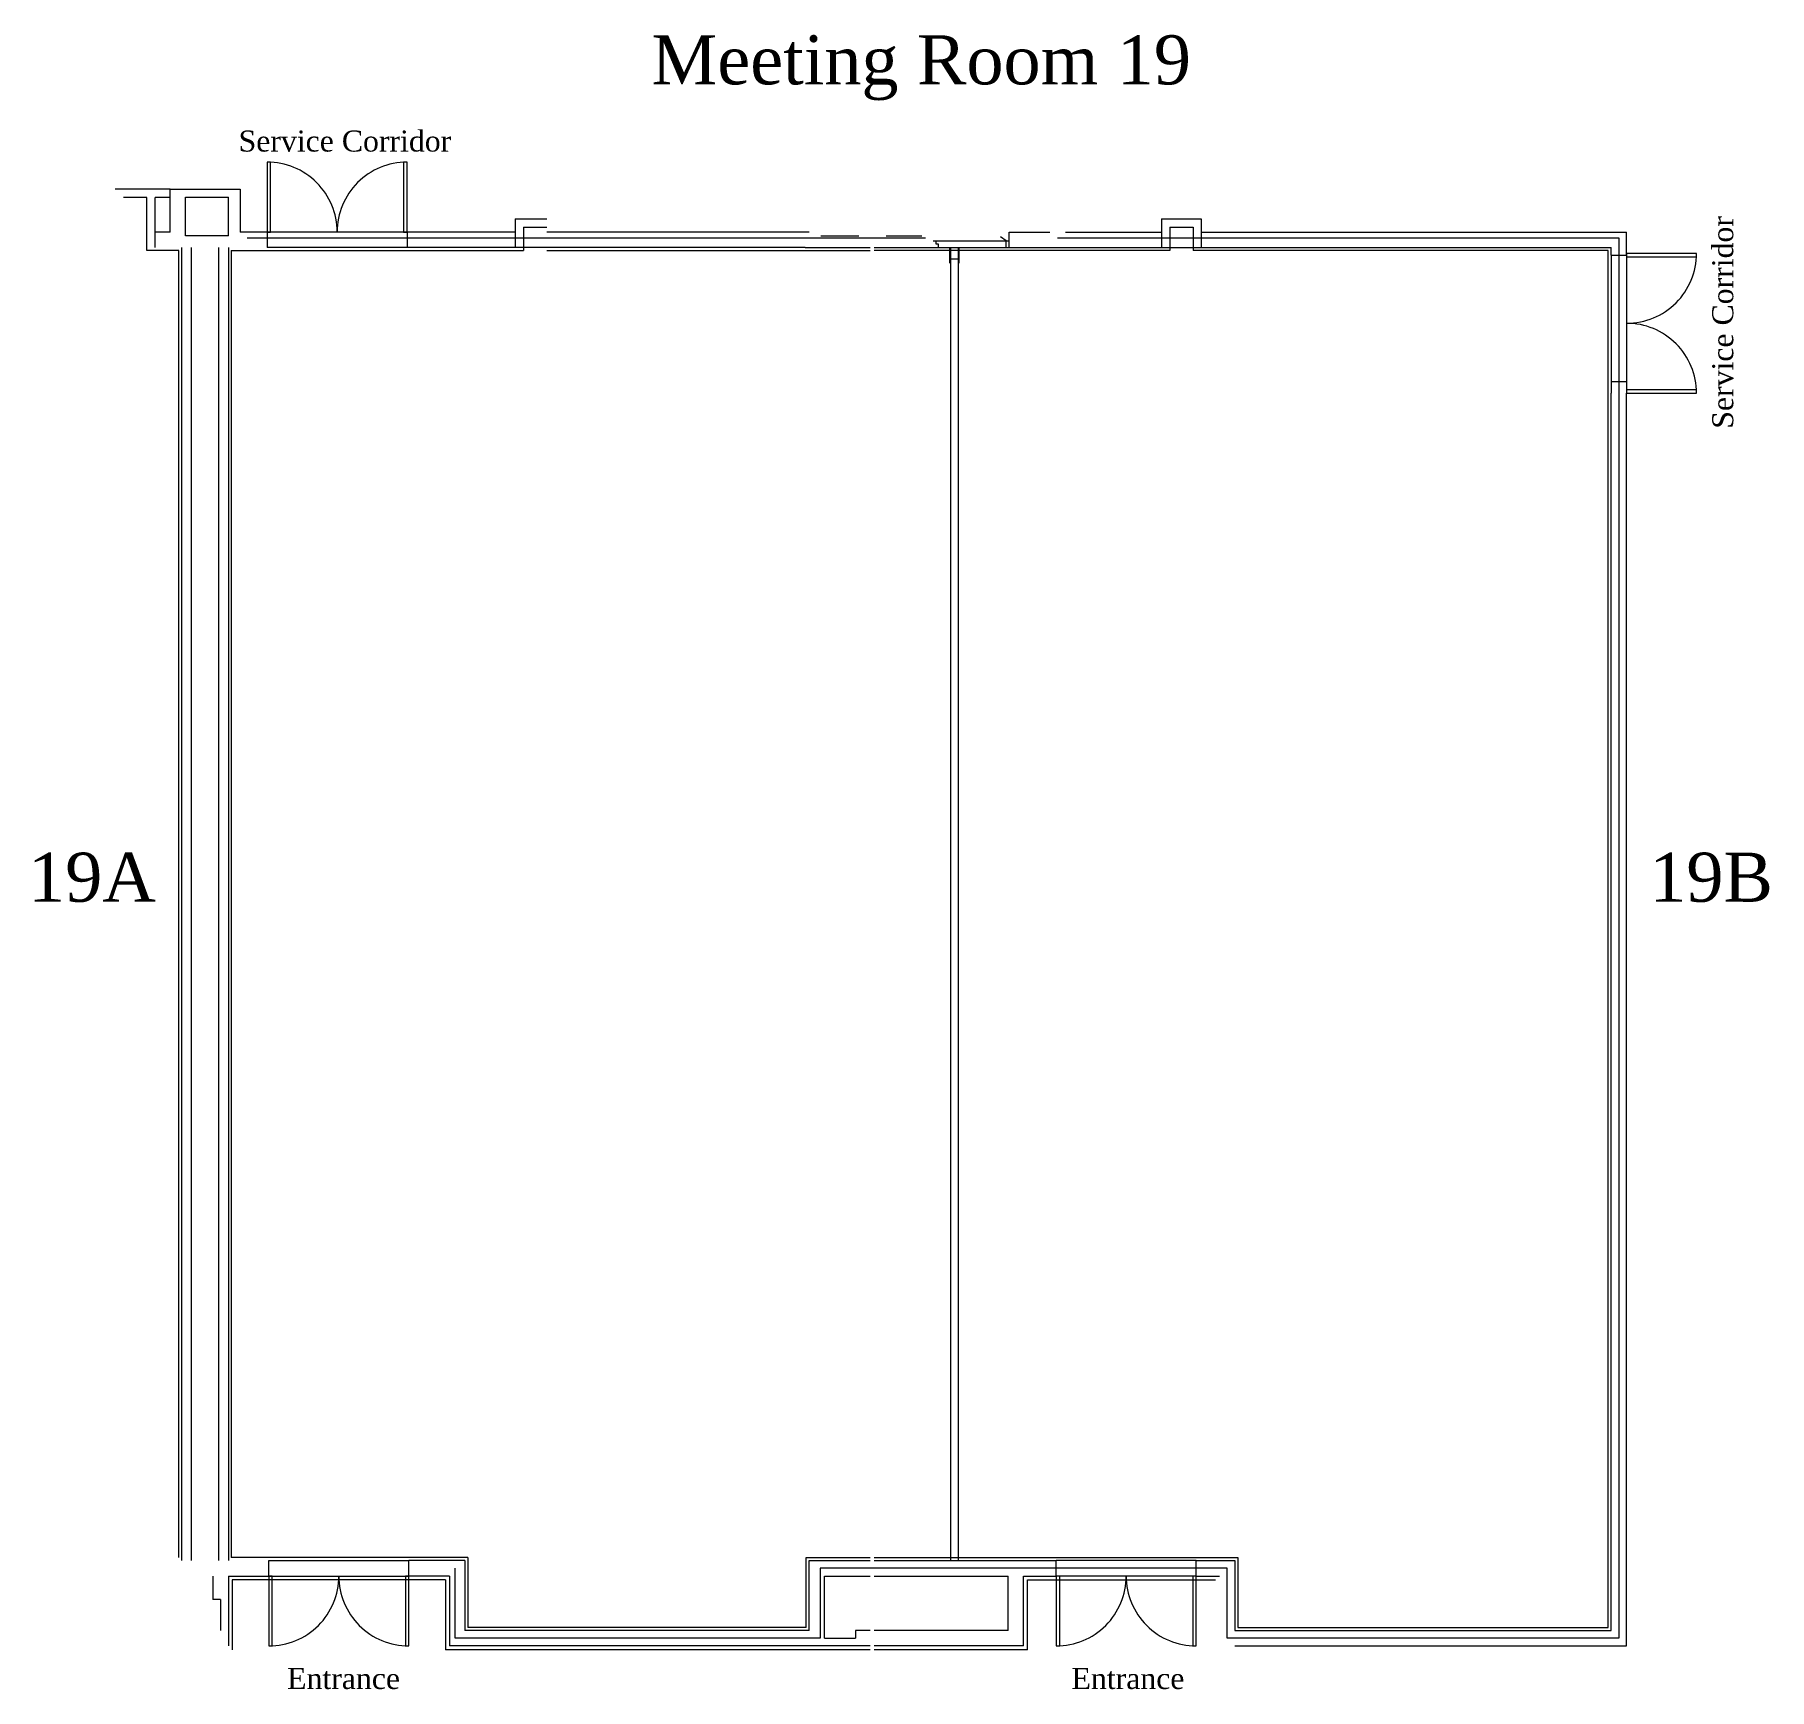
# Model space of a CAD drawing. Header units: inches. Extents: x 270 to 1163, y 8235 to 9087.
import ezdxf

# ---------------------------------------------------------------- set-up
doc = ezdxf.new("R2010")
doc.units = ezdxf.units.IN
doc.header["$LTSCALE"] = 6
doc.header["$MEASUREMENT"] = 0
doc.layers.get('0').update_dxf_attribs({"lineweight": 15})
for name, color, linetype, lineweight in [('A-DOOR', 2, 'Continuous', 15), ('A-FLOR-HRAL', 5, 'Continuous', 15), ('A-PRTN-MOVE', 4, 'Continuous', 15), ('A-PRTN-STK', 6, 'Continuous', 15), ('A-WALL-FI1H', 25, 'Continuous', 15), ('A-WALL-FNSH', 251, 'Continuous', 15), ('A-WALL-FULL', 7, 'Continuous', 15), ('A-WALL-FULL-ACC', 6, 'Continuous', 15), ('A-WALL-HEAD', 14, 'Continuous', 15), ('None', 7, 'Continuous', 5)]:
    doc.layers.add(name, color=color, linetype=linetype, lineweight=lineweight)
doc.styles.add('Times New Roman', font='Times New Roman')
doc.styles.add('Times New Roman (bold)', font='Times New Roman')

# ---------------------------------------------------------------- blocks, each defined once
blk = doc.blocks.new('Group-1')
at = {"color": 7, "linetype": 'Continuous', "lineweight": 15}
blk.add_lwpolyline([(-444.98, -259.49), (-444.98, -223.49), (-446.73, -223.49), (-446.73, -259.49, 0.414214), (-410.73, -223.49, 0.414214), (-374.73, -259.49), (-374.73, -223.49), (-376.48, -223.49), (-376.48, -259.49)], format="xyb", dxfattribs=at)
blk = doc.blocks.new('Group-2-1')
at = {"color": 7, "linetype": 'Continuous', "lineweight": 15}
blk.add_lwpolyline([(-117.05, 387.26), (-153.05, 387.26), (-153.05, 385.52), (-117.05, 385.52, 0.414214), (-153.05, 421.52, 0.414214), (-117.05, 457.52), (-153.05, 457.52), (-153.05, 455.77), (-117.05, 455.77)], format="xyb", dxfattribs=at)
blk = doc.blocks.new('Group-3-1')
at = {"color": 7, "linetype": 'Continuous', "lineweight": 15}
blk.add_lwpolyline([(-782.8, 504.52), (-782.8, 468.52), (-781.05, 468.52), (-781.05, 504.52, 0.414214), (-817.05, 468.52, 0.414214), (-853.05, 504.52), (-853.05, 468.52), (-851.3, 468.52), (-851.3, 504.52)], format="xyb", dxfattribs=at)
blk = doc.blocks.new('Group-4-1')
at = {"color": 7, "linetype": 'Continuous', "lineweight": 15}
blk.add_lwpolyline([(-850.41, -259.49), (-850.41, -223.49), (-852.16, -223.49), (-852.16, -259.49, 0.414214), (-816.16, -223.49, 0.414214), (-780.16, -259.49), (-780.16, -223.49), (-781.91, -223.49), (-781.91, -259.49)], format="xyb", dxfattribs=at)
blk = doc.blocks.new('Group-5-1')
at = {"layer": 'A-DOOR', "color": 7, "linetype": 'Continuous', "lineweight": 15}
blk.add_line((-471.05, 460.52), (-471.05, 464.52), dxfattribs=at)
at = {"layer": 'A-PRTN-MOVE', "color": 7, "linetype": 'Continuous', "lineweight": 15}
for p, q in [((-510.05, 464.02), (-471.05, 464.02)), ((-510.05, 460.52), (-471.05, 460.52)), ((-508.55, 462.27), (-508.55, 464.02)), ((-507.3, 462.27), (-508.55, 462.27)), ((-507.3, 460.52), (-507.3, 462.27)), ((-501.72, 460.52), (-501.72, 452.52)), ((-501.22, 460.52), (-501.22, -215.49)), ((-497.22, 460.52), (-497.22, -215.49)), ((-496.72, 452.52), (-496.72, 460.52)), ((-472.55, 460.52), (-472.55, 464.02)), ((-497.22, 454.52), (-501.22, 454.52))]:
    blk.add_line(p, q, dxfattribs=at)
at = {"layer": 'A-PRTN-STK', "color": 7, "linetype": 'Continuous', "lineweight": 15}
blk.add_line((-472.55, 464.02), (-475.42, 466.02), dxfattribs=at)
at = {"layer": 'A-WALL-FI1H', "color": 7, "linetype": 'Continuous', "lineweight": 5}
for points in [[(-863.42, 465.52), (-514.09, 465.52)], [(-446.05, 465.52), (-157.05, 465.51)], [(-157.05, 465.51), (-157.05, -255.49)], [(-756.29, -255.52), (-756.29, -219.49)], [(-568.3, -219.49), (-568.3, -255.51)], [(-358.73, -219.49), (-568.3, -219.49)], [(-358.73, -255.5), (-358.73, -219.49)], [(-568.3, -255.51), (-756.29, -255.52)], [(-157.05, -255.49), (-358.73, -255.5)]]:
    blk.add_lwpolyline(points, dxfattribs=at)
at = {"layer": 'A-WALL-FNSH', "color": 7, "linetype": 'Continuous', "lineweight": 15}
for p, q in [((-898.55, 459.02), (-915.05, 459.02)), ((-898.55, -213.99), (-898.55, 459.02)), ((-871.55, 459.02), (-871.55, -213.99)), ((-871.55, 459.02), (-721.05, 459.02)), ((-709.05, 459.02), (-542.55, 459.02)), ((-388.3, 459.02), (-540.55, 459.02)), ((-162.55, 459.02), (-376.3, 459.02)), ((-162.55, -249.99), (-162.55, 459.02)), ((-749.76, -213.99), (-871.55, -213.99)), ((-749.76, -213.99), (-749.76, -249.99)), ((-575.55, -249.99), (-575.55, -213.99)), ((-575.55, -213.99), (-542.56, -213.99)), ((-540.56, -213.99), (-353.23, -213.99)), ((-353.23, -213.99), (-353.23, -249.99)), ((-761.26, -225.49), (-871.05, -225.49)), ((-871.05, -225.49), (-871.05, -261.49)), ((-761.26, -225.49), (-761.26, -261.49)), ((-461.55, -225.49), (-364.73, -225.49)), ((-461.55, -261.49), (-461.55, -225.49)), ((-575.55, -249.99), (-749.76, -249.99)), ((-353.23, -249.99), (-162.55, -249.99)), ((-542.55, -261.49), (-761.26, -261.49)), ((-461.55, -261.49), (-540.55, -261.49))]:
    blk.add_line(p, q, dxfattribs=at)
at = {"layer": 'A-WALL-FULL', "color": 7, "linetype": 'Continuous', "lineweight": 15}
for p, q in [((-903.05, 490.51), (-931.3, 490.51)), ((-915.05, 486.26), (-927.05, 486.26)), ((-915.05, 459.02), (-915.05, 486.26)), ((-903.05, 486.26), (-910.8, 486.26)), ((-910.8, 460.52), (-910.8, 486.26)), ((-725.3, 475.27), (-709.05, 475.27)), ((-725.3, 475.27), (-725.3, 460.52)), ((-392.55, 475.27), (-372.05, 475.27)), ((-392.55, 475.27), (-392.55, 460.52)), ((-372.05, 475.27), (-372.05, 460.52)), ((-721.05, 471.02), (-709.05, 471.02)), ((-721.05, 471.02), (-721.05, 459.02)), ((-388.3, 471.02), (-376.3, 471.02)), ((-388.3, 471.02), (-388.3, 459.02)), ((-376.3, 471.02), (-376.3, 459.02)), ((-897.05, -215.49), (-897.05, 460.52)), ((-892.05, -215.49), (-892.05, 460.52)), ((-878.05, 460.52), (-878.05, -215.49)), ((-873.05, 460.52), (-873.05, -215.49))]:
    blk.add_line(p, q, dxfattribs=at)
at = {"layer": 'A-WALL-FULL-ACC', "color": 7, "linetype": 'Continuous', "lineweight": 15}
for p, q in [((-903.05, 490.51), (-867.05, 490.51)), ((-903.05, 468.52), (-903.05, 490.51)), ((-895.05, 466.52), (-895.05, 486.51)), ((-895.05, 486.51), (-873.05, 486.51)), ((-873.05, 466.52), (-873.05, 486.51)), ((-867.05, 490.51), (-867.05, 468.52)), ((-903.05, 468.52), (-910.8, 468.52)), ((-873.05, 466.52), (-895.05, 466.52)), ((-873.05, 466.52), (-895.05, 466.52)), ((-853.05, 468.52), (-867.05, 468.52)), ((-853.05, 468.52), (-853.05, 460.52)), ((-781.05, 468.52), (-781.05, 460.52)), ((-725.3, 468.52), (-781.05, 468.52)), ((-574.05, 468.52), (-709.05, 468.52)), ((-568.05, 466.52), (-548.33, 466.52)), ((-534.33, 466.52), (-516.05, 466.52)), ((-471.05, 460.52), (-471.05, 468.52)), ((-471.05, 468.52), (-450.05, 468.52)), ((-442.05, 468.52), (-392.55, 468.52)), ((-372.05, 468.52), (-153.05, 468.52)), ((-153.05, 456.52), (-153.05, 468.52)), ((-576.05, 460.52), (-781.05, 460.52)), ((-576.05, 460.52), (-542.55, 460.52)), ((-540.55, 460.52), (-510.05, 460.52)), ((-471.05, 460.52), (-161.05, 460.52)), ((-161.05, 456.52), (-161.05, 460.52)), ((-161.05, 456.52), (-153.05, 456.52)), ((-161.05, 391.52), (-153.05, 391.52)), ((-161.05, -251.49), (-161.05, 385.52)), ((-153.05, -259.49), (-153.05, 385.52)), ((-852.16, -223.49), (-852.16, -215.49)), ((-780.16, -223.49), (-780.16, -215.49)), ((-751.26, -215.49), (-780.16, -215.49)), ((-751.26, -215.49), (-751.26, -251.49)), ((-574.05, -251.49), (-574.05, -215.49)), ((-574.05, -215.49), (-542.56, -215.49)), ((-540.56, -215.49), (-446.73, -215.49)), ((-446.73, -223.49), (-446.73, -215.49)), ((-374.73, -223.49), (-374.73, -215.49)), ((-374.73, -215.49), (-354.73, -215.49)), ((-354.73, -215.49), (-354.73, -251.49)), ((-881.05, -223.49), (-881.05, -235.49)), ((-873.05, -223.49), (-852.16, -223.49)), ((-873.05, -223.49), (-852.16, -223.49)), ((-873.05, -223.49), (-873.05, -259.49)), ((-759.26, -223.49), (-780.16, -223.49)), ((-759.26, -223.49), (-780.16, -223.49)), ((-759.26, -223.49), (-759.26, -259.49)), ((-759.26, -223.49), (-759.26, -259.49)), ((-566.05, -223.49), (-542.56, -223.49)), ((-566.05, -255.49), (-566.05, -223.49)), ((-540.56, -223.49), (-471.55, -223.49)), ((-471.55, -251.49), (-471.55, -223.49)), ((-463.55, -259.49), (-463.55, -223.49)), ((-463.55, -223.49), (-446.73, -223.49)), ((-374.73, -223.49), (-362.73, -223.49)), ((-877.05, -235.49), (-881.05, -235.49)), ((-877.05, -235.49), (-877.05, -251.49)), ((-574.05, -251.49), (-751.26, -251.49)), ((-566.05, -255.49), (-550.05, -255.49)), ((-550.05, -251.49), (-550.05, -255.49)), ((-542.55, -251.49), (-550.05, -251.49)), ((-471.55, -251.49), (-540.55, -251.49)), ((-354.73, -251.49), (-161.05, -251.49)), ((-542.55, -259.49), (-759.26, -259.49)), ((-463.55, -259.49), (-540.55, -259.49)), ((-354.73, -259.49), (-153.05, -259.49))]:
    blk.add_line(p, q, dxfattribs=at)
at = {"layer": 'A-WALL-HEAD', "color": 7, "linetype": 'Continuous', "lineweight": 15}
for p, q in [((-781.05, 468.52), (-853.05, 468.52)), ((-781.05, 460.52), (-853.05, 460.52)), ((-161.05, 456.52), (-161.05, 385.52)), ((-153.05, 456.52), (-153.05, 385.52)), ((-852.16, -215.49), (-780.16, -215.49)), ((-374.73, -215.49), (-446.73, -215.49)), ((-852.16, -223.49), (-780.16, -223.49)), ((-374.73, -223.49), (-446.73, -223.49))]:
    blk.add_line(p, q, dxfattribs=at)
at = {"layer": 'A-DOOR', "color": 7}
for name in ['Group-3-1', 'Group-2-1', 'Group-4-1', 'Group-1']:
    blk.add_blockref(name, (0, 0), dxfattribs=at)

msp = doc.modelspace()

# ---------------------------------------------------------------- block references
at = {"layer": 'None', "color": 7}
msp.add_blockref('Group-5-1', (1243.03, 8516.69), dxfattribs=at)

# ---------------------------------------------------------------- texts
at = {"layer": 'A-FLOR-HRAL', "color": 7, "attachment_point": 1, "line_spacing_factor": 1.049861}
for s, insert, char_height, style in [('Meeting Room 19', (587.81, 9086.52), 25.2778, 'Times New Roman (bold)'), ('Service Corridor', (375.25, 9037.47), 10.8333, 'Times New Roman'), ('19A', (266.9, 8665.67), 25.278, 'Times New Roman (bold)'), ('19B', (1101.66, 8665.67), 25.278, 'Times New Roman (bold)'), ('Entrance', (400.24, 8245.87), 10.833, 'Times New Roman'), ('Entrance', (804.15, 8245.87), 10.833, 'Times New Roman')]:
    msp.add_mtext(s, dxfattribs=dict(at, insert=insert, char_height=char_height, style=style))
at = {"layer": 'A-FLOR-HRAL', "color": 7, "insert": (1134.04, 8883.92), "char_height": 10.8333, "attachment_point": 1, "rotation": 90, "line_spacing_factor": 1.049861, "style": 'Times New Roman'}
msp.add_mtext('Service Corridor', dxfattribs=at)

doc.saveas('drawing.dxf')
